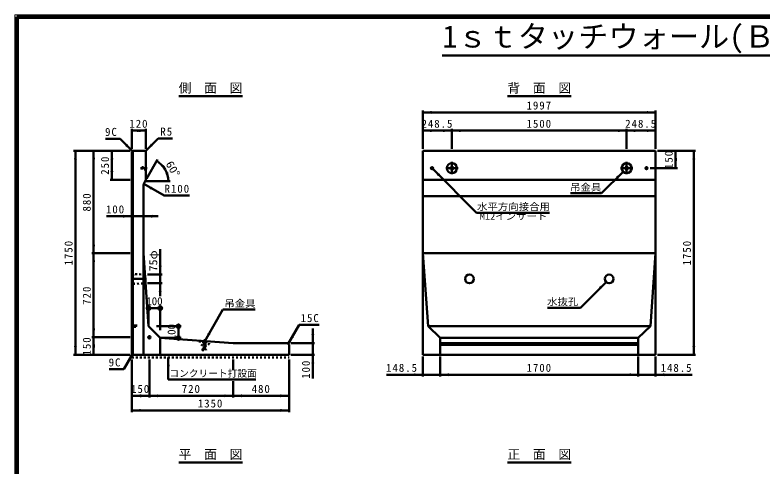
# Model space of a CAD drawing. Units: millimetres, scale not verified. Extents: x 100 to 4105, y 100 to 2870.
# Drawn here: x 100 to 2152, y 1632 to 2870 of the extents above; entities that cross this region are included whole.
import ezdxf
from ezdxf.enums import TextEntityAlignment as Align

# ---------------------------------------------------------------- set-up
doc = ezdxf.new("R2010")
doc.units = ezdxf.units.MM
doc.header["$LTSCALE"] = 5
doc.linetypes.add('USER2', pattern=[13.4, 10, -1.2, 1, -1.2])
doc.linetypes.add('USER3', pattern=[2.2, 1, -1.2])
doc.layers.add('V-nasSTD', color=7, linetype='Continuous', lineweight=50)
doc.styles.add('ＭＳ ゴシック', font='')
doc.styles.get('ＭＳ ゴシック').set_extended_font_data('MS Gothic')

msp = doc.modelspace()

# ---------------------------------------------------------------- hatches: boundary and pattern name
at = {"layer": 'V-nasSTD'}
for points in [[(1244.661, 2602.466), (1244.661, 2598.466), (1220.661, 2602.466), (1244.661, 2606.466)], [(1835.701, 2602.466), (1835.701, 2606.466), (1859.701, 2602.466), (1835.701, 2598.466)], [(445.221, 2552.466), (445.221, 2548.466), (421.221, 2552.466), (445.221, 2556.466)], [(435.621, 2552.466), (435.621, 2556.466), (459.621, 2552.466), (435.621, 2548.466)], [(1244.661, 2552.466), (1244.661, 2548.466), (1220.661, 2552.466), (1244.661, 2556.466)], [(1276.181, 2552.466), (1276.181, 2556.466), (1300.181, 2552.466), (1276.181, 2548.466)], [(1324.181, 2552.466), (1324.181, 2548.466), (1300.181, 2552.466), (1324.181, 2556.466)], [(1756.181, 2552.466), (1756.181, 2556.466), (1780.181, 2552.466), (1756.181, 2548.466)], [(1804.181, 2552.466), (1804.181, 2548.466), (1780.181, 2552.466), (1804.181, 2556.466)], [(1835.701, 2552.466), (1835.701, 2556.466), (1859.701, 2552.466), (1835.701, 2548.466)], [(405.691, 2512.997), (408.519, 2515.825), (422.661, 2496.026), (402.862, 2510.168)], [(476.184, 2513.903), (479.013, 2511.075), (459.214, 2496.932), (473.356, 2516.731)], [(266.221, 2473.466), (262.221, 2473.466), (266.221, 2497.466), (270.221, 2473.466)], [(316.221, 2473.466), (312.221, 2473.466), (316.221, 2497.466), (320.221, 2473.466)], [(366.221, 2473.466), (362.221, 2473.466), (366.221, 2497.466), (370.221, 2473.466)], [(1914.701, 2473.466), (1910.701, 2473.466), (1914.701, 2497.466), (1918.701, 2473.466)], [(1964.701, 2473.466), (1960.701, 2473.466), (1964.701, 2497.466), (1968.701, 2473.466)], [(507.585, 2453.66), (510.196, 2456.69), (489.508, 2469.232), (504.975, 2450.629)], [(1914.701, 2473.466), (1918.701, 2473.466), (1914.701, 2449.466), (1910.701, 2473.466)], [(1264.741, 2430.346), (1267.57, 2433.174), (1247.771, 2447.316), (1261.913, 2427.517)], [(366.221, 2441.466), (370.221, 2441.466), (366.221, 2417.466), (362.221, 2441.466)], [(513.131, 2436.502), (517.061, 2437.248), (520.991, 2437.994), (521.508, 2413.807)], [(1753.481, 2422.766), (1750.652, 2425.594), (1770.451, 2439.736), (1756.309, 2419.937)], [(475.096, 2394.089), (473.096, 2390.625), (454.311, 2406.089), (477.096, 2397.553)], [(397.221, 2317.466), (397.221, 2321.466), (421.221, 2317.466), (397.221, 2313.466)], [(477.221, 2317.466), (477.221, 2313.466), (453.221, 2317.466), (477.221, 2321.466)], [(316.221, 2239.866), (320.221, 2239.866), (316.221, 2215.866), (312.221, 2239.866)], [(316.221, 2191.866), (312.221, 2191.866), (316.221, 2215.866), (320.221, 2191.866)], [(498.943, 2181.466), (494.943, 2181.466), (498.943, 2157.466), (502.943, 2181.466)], [(1706.725, 2120.01), (1703.897, 2122.839), (1723.696, 2136.981), (1709.554, 2117.182)], [(498.943, 2109.466), (502.943, 2109.466), (498.943, 2133.466), (494.943, 2109.466)], [(316.221, 2009.466), (320.221, 2009.466), (316.221, 1985.466), (312.221, 2009.466)], [(633.443, 1995.68), (636.907, 1993.68), (621.443, 1974.895), (629.979, 1997.68)], [(918.221, 1993.466), (914.221, 1993.466), (918.221, 1969.466), (922.221, 1993.466)], [(316.221, 1961.466), (312.221, 1961.466), (316.221, 1985.466), (320.221, 1961.466)], [(862.821, 1987.851), (866.285, 1985.851), (850.821, 1967.066), (859.357, 1989.851)], [(266.221, 1961.466), (270.221, 1961.466), (266.221, 1937.466), (262.221, 1961.466)], [(316.221, 1961.466), (320.221, 1961.466), (316.221, 1937.466), (312.221, 1961.466)], [(1964.701, 1961.466), (1968.701, 1961.466), (1964.701, 1937.466), (1960.701, 1961.466)], [(410.661, 1918.121), (407.197, 1920.121), (422.661, 1938.906), (414.125, 1916.121)], [(521.221, 1905.626), (517.221, 1905.626), (521.221, 1929.626), (525.221, 1905.626)], [(918.221, 1913.466), (914.221, 1913.466), (918.221, 1937.466), (922.221, 1913.466)], [(1196.661, 1882.466), (1196.661, 1886.466), (1220.661, 1882.466), (1196.661, 1878.466)], [(1292.181, 1882.466), (1292.181, 1878.466), (1268.181, 1882.466), (1292.181, 1886.466)], [(1788.181, 1882.466), (1788.181, 1886.466), (1812.181, 1882.466), (1788.181, 1878.466)], [(1883.701, 1882.466), (1883.701, 1878.466), (1859.701, 1882.466), (1883.701, 1886.466)], [(445.221, 1824.626), (445.221, 1820.626), (421.221, 1824.626), (445.221, 1828.626)], [(445.221, 1824.626), (445.221, 1828.626), (469.221, 1824.626), (445.221, 1820.626)], [(493.221, 1824.626), (493.221, 1820.626), (469.221, 1824.626), (493.221, 1828.626)], [(675.621, 1824.626), (675.621, 1828.626), (699.621, 1824.626), (675.621, 1820.626)], [(723.621, 1824.626), (723.621, 1820.626), (699.621, 1824.626), (723.621, 1828.626)], [(829.221, 1824.626), (829.221, 1828.626), (853.221, 1824.626), (829.221, 1820.626)], [(445.221, 1784.626), (445.221, 1780.626), (421.221, 1784.626), (445.221, 1788.626)], [(829.221, 1784.626), (829.221, 1788.626), (853.221, 1784.626), (829.221, 1780.626)]]:
    msp.add_hatch(color=256, dxfattribs=at).paths.add_polyline_path(points)

# ---------------------------------------------------------------- linework, layer by layer
at = {"layer": 'V-nasSTD', "lineweight": 100}
for p, q in [((105, 2865), (105, 105)), ((4100, 2865), (105, 2865))]:
    msp.add_line(p, q, dxfattribs=at)
at = {"layer": 'V-nasSTD'}
for p, q in [((1273.06, 2758.465), (2931.94, 2758.465)), ((549.721, 2647.466), (724.721, 2647.466)), ((1452.681, 2647.466), (1627.681, 2647.466)), ((1220.661, 2607.466), (1220.661, 2502.466)), ((1859.701, 2607.466), (1859.701, 2502.466)), ((1220.661, 2602.466), (1859.701, 2602.466)), ((421.221, 2557.466), (421.221, 2502.466)), ((459.621, 2552.466), (421.221, 2552.466)), ((459.621, 2557.466), (459.621, 2502.466)), ((1220.661, 2552.466), (1300.181, 2552.466)), ((1300.181, 2557.466), (1300.181, 2502.466)), ((1300.181, 2552.466), (1780.181, 2552.466)), ((1780.181, 2557.466), (1780.181, 2502.466)), ((1780.181, 2552.466), (1859.701, 2552.466)), ((388.72, 2529.967), (348.72, 2529.967)), ((422.661, 2496.026), (388.72, 2529.967)), ((459.214, 2496.932), (493.155, 2530.874)), ((493.155, 2530.874), (533.155, 2530.874)), ((416.221, 2497.466), (261.221, 2497.466)), ((266.221, 2497.466), (266.221, 1937.466)), ((316.221, 2497.466), (316.221, 2215.866)), ((366.221, 2497.466), (366.221, 2417.466)), ((424.101, 2497.466), (421.221, 2494.586)), ((421.221, 2494.586), (421.221, 1940.346)), ((424.101, 2497.466), (424.101, 1937.466)), ((458.021, 2497.466), (424.101, 2497.466)), ((459.621, 2495.866), (459.621, 2417.466)), ((1220.661, 2497.466), (1220.661, 1937.466)), ((1859.701, 2497.466), (1220.661, 2497.466)), ((1859.701, 1937.466), (1859.701, 2497.466)), ((1969.701, 2497.466), (1864.701, 2497.466)), ((1914.701, 2497.466), (1914.701, 2449.466)), ((1964.701, 2497.466), (1964.701, 1937.466)), ((492.008, 2473.562), (461.221, 2420.237)), ((1247.771, 2447.316), (1367.979, 2327.108)), ((1919.701, 2449.466), (1844.701, 2449.466)), ((1770.451, 2439.736), (1711.108, 2380.393)), ((416.221, 2417.466), (361.221, 2417.466)), ((454.311, 2406.089), (509.737, 2374.089)), ((459.621, 2417.466), (457.508, 2413.807)), ((460.708, 2413.807), (526.508, 2413.807)), ((1859.701, 2417.466), (1220.661, 2417.466)), ((453.221, 2397.807), (453.221, 1937.466)), ((509.737, 2374.089), (579.737, 2374.089)), ((1859.701, 2372.604), (1220.661, 2372.604)), ((1711.108, 2380.393), (1626.108, 2380.393)), ((1367.979, 2327.108), (1567.979, 2327.108)), ((421.221, 2317.466), (351.221, 2317.466)), ((453.221, 2317.466), (421.221, 2317.466)), ((493.221, 2317.466), (453.221, 2317.466)), ((498.943, 2227.466), (498.943, 2157.466)), ((416.221, 2215.866), (311.221, 2215.866)), ((316.221, 2215.866), (316.221, 1985.466)), ((453.221, 2215.866), (467.143, 2015.388)), ((1220.661, 2215.866), (1235.068, 2015.388)), ((1859.701, 2215.866), (1220.661, 2215.866)), ((1859.701, 2215.866), (1845.295, 2015.388)), ((503.943, 2157.466), (463.943, 2157.466)), ((498.943, 2157.466), (498.943, 2133.466)), ((1652.985, 2066.27), (1723.696, 2136.981)), ((503.943, 2133.466), (463.943, 2133.466)), ((498.943, 2133.466), (498.943, 2098.466)), ((460.143, 2065.388), (506.143, 2065.388)), ((467.143, 2015.388), (467.143, 2072.388)), ((499.143, 2004.988), (499.143, 2072.388)), ((621.443, 1974.895), (671.443, 2061.498)), ((671.443, 2061.498), (759.443, 2061.498)), ((1562.985, 2066.27), (1652.985, 2066.27)), ((467.143, 2015.388), (499.143, 1983.388)), ((488.743, 2015.388), (556.143, 2015.388)), ((549.143, 2022.388), (549.143, 1976.388)), ((850.821, 1967.066), (880.821, 2019.028)), ((880.821, 2019.028), (935.821, 2019.028)), ((1235.068, 2015.388), (1845.295, 2015.388)), ((1235.068, 2015.388), (1268.181, 1983.388)), ((1845.295, 2015.388), (1812.181, 1983.388)), ((918.221, 1969.466), (918.221, 2009.466)), ((416.221, 1985.466), (311.221, 1985.466)), ((316.221, 1985.466), (316.221, 1937.466)), ((499.143, 1983.388), (556.143, 1983.388)), ((499.143, 1937.466), (499.143, 1983.388)), ((499.143, 1983.388), (699.621, 1969.466)), ((1268.181, 1937.466), (1268.181, 1983.388)), ((1268.181, 1983.388), (1812.181, 1983.388)), ((1812.181, 1937.466), (1812.181, 1983.388)), ((699.621, 1969.466), (848.421, 1969.466)), ((848.421, 1969.466), (853.221, 1964.666)), ((853.221, 1937.466), (853.221, 1964.666)), ((923.221, 1969.466), (858.221, 1969.466)), ((918.221, 1937.466), (918.221, 1969.466)), ((1268.181, 1969.466), (1812.181, 1969.466)), ((1268.181, 1964.666), (1812.181, 1964.666)), ((416.221, 1937.466), (261.221, 1937.466)), ((422.661, 1938.906), (398.661, 1897.337)), ((421.221, 1940.346), (424.101, 1937.466)), ((424.101, 1937.466), (853.221, 1937.466)), ((521.221, 1869.626), (521.221, 1929.626)), ((923.221, 1937.466), (858.221, 1937.466)), ((918.221, 1937.466), (918.221, 1872.466)), ((1220.661, 1937.466), (1859.701, 1937.466)), ((1220.661, 1932.466), (1220.661, 1877.466)), ((1268.181, 1932.466), (1268.181, 1877.466)), ((1812.181, 1932.466), (1812.181, 1877.466)), ((1859.701, 1932.466), (1859.701, 1877.466)), ((1969.701, 1937.466), (1864.701, 1937.466)), ((421.221, 1779.626), (421.221, 1924.626)), ((469.221, 1819.626), (469.221, 1924.626)), ((699.621, 1896.626), (699.621, 1924.626)), ((853.221, 1779.626), (853.221, 1924.626)), ((398.661, 1897.337), (358.661, 1897.337)), ((521.221, 1869.626), (761.221, 1869.626)), ((1220.661, 1882.466), (1120.661, 1882.466)), ((1268.181, 1882.466), (1220.661, 1882.466)), ((1268.181, 1882.466), (1812.181, 1882.466)), ((1812.181, 1882.466), (1859.701, 1882.466)), ((1859.701, 1882.466), (1959.701, 1882.466)), ((699.621, 1819.626), (699.621, 1864.626)), ((469.221, 1824.626), (421.221, 1824.626)), ((699.621, 1824.626), (469.221, 1824.626)), ((853.221, 1824.626), (699.621, 1824.626)), ((853.221, 1784.626), (421.221, 1784.626)), ((549.721, 1641.866), (724.721, 1641.866)), ((1452.681, 1641.866), (1627.681, 1641.866))]:
    msp.add_line(p, q, dxfattribs=at)
at = {"layer": 'V-nasSTD', "linetype": 'USER2'}
for p, q in [((1300.181, 2466.906), (1300.181, 2432.986)), ((1780.181, 2466.906), (1780.181, 2432.986)), ((445.221, 2449.466), (462.821, 2449.466)), ((1240.821, 2449.466), (1250.421, 2449.466)), ((1245.621, 2444.666), (1245.621, 2454.266)), ((1283.221, 2449.466), (1317.141, 2449.466)), ((1763.221, 2449.466), (1797.141, 2449.466)), ((1829.941, 2449.466), (1839.541, 2449.466)), ((1834.741, 2444.666), (1834.741, 2454.266)), ((461.221, 2145.466), (418.021, 2145.466)), ((435.621, 2017.466), (418.021, 2017.466)), ((621.789, 1979.883), (620.057, 1954.943))]:
    msp.add_line(p, q, dxfattribs=at)
at = {"layer": 'V-nasSTD', "linetype": 'USER3'}
for p, q in [((448.421, 2446.266), (448.421, 2452.666)), ((448.421, 2452.666), (459.621, 2452.666)), ((459.621, 2446.266), (448.421, 2446.266)), ((424.421, 2159.066), (421.221, 2161.946)), ((457.277, 2157.466), (424.421, 2159.066)), ((424.421, 2131.866), (424.421, 2159.066)), ((424.421, 2131.866), (421.221, 2128.986)), ((424.421, 2131.866), (458.943, 2133.466)), ((421.221, 2020.666), (432.421, 2020.666)), ((432.421, 2014.266), (421.221, 2014.266)), ((432.421, 2014.266), (432.421, 2020.666)), ((617.231, 1971.98), (617.076, 1969.745)), ((617.231, 1971.98), (625.211, 1971.426)), ((625.211, 1971.426), (625.056, 1969.191)), ((614.194, 1951.341), (614.127, 1950.383)), ((614.127, 1950.383), (625.3, 1949.607)), ((614.194, 1951.341), (617.656, 1952.704)), ((614.194, 1951.341), (625.367, 1950.565)), ((617.076, 1969.745), (618.765, 1968.666)), ((617.076, 1969.745), (625.056, 1969.191)), ((618.765, 1968.666), (617.656, 1952.704)), ((617.656, 1952.704), (622.126, 1952.394)), ((618.765, 1968.666), (623.234, 1968.355)), ((623.234, 1968.355), (622.126, 1952.394)), ((622.126, 1952.394), (625.367, 1950.565)), ((623.234, 1968.355), (625.056, 1969.191)), ((625.367, 1950.565), (625.3, 1949.607)), ((421.221, 1929.626), (853.221, 1929.626))]:
    msp.add_line(p, q, dxfattribs=at)
at = {"layer": 'V-nasSTD', "lineweight": 13}
msp.add_lwpolyline([(100, 100), (100, 2870), (4105, 2870), (4105, 100)], close=True, dxfattribs=at)
at = {"layer": 'V-nasSTD'}
for centre, radius in [((1300.181, 2449.466), 13.76), ((1780.181, 2449.466), 13.76), ((1245.621, 2449.466), 3.04), ((1245.621, 2449.466), 1.92), ((1245.621, 2449.466), 1.6), ((1300.181, 2449.466), 4), ((1780.181, 2449.466), 4), ((1834.741, 2449.466), 3.04), ((1834.741, 2449.466), 1.92), ((1834.741, 2449.466), 1.6), ((1348.181, 2145.466), 12), ((1732.181, 2145.466), 12), ((467.143, 2065.388), 5), ((499.143, 2065.388), 5), ((549.143, 2015.388), 5), ((469.221, 1985.466), 3.2), ((549.143, 1983.388), 5)]:
    msp.add_circle(centre, radius, dxfattribs=at)
for centre, radius, start, end in [((458.021, 2495.866), 1.6, 0, 90), ((457.508, 2413.807), 64, 0, 60), ((485.221, 2397.807), 32, 150, 180)]:
    msp.add_arc(centre, radius, start, end, dxfattribs=at)
at = {"layer": 'V-nasSTD', "linetype": 'USER3'}
msp.add_arc((621.443, 1974.895), 13.76, 176.0275, 356.0275, dxfattribs=at)

# ---------------------------------------------------------------- texts
at = {"layer": 'V-nasSTD', "style": 'ＭＳ ゴシック'}
for s, height, p in [('1ｓｔタッチウォール(Ｂ型 T=120)  Ｈ=1750', 60.81, (2102.5, 2841.409)), ('側\u3000面\u3000図', 25.66, (637.221, 2682.466)), ('背\u3000面\u3000図', 25.66, (1540.181, 2682.466)), ('100', 21.99, (483.143, 2095.388)), ('コンクリート打設面', 19.06, (644.249, 1895.626)), ('平\u3000面\u3000図', 25.66, (637.221, 1676.866)), ('正\u3000面\u3000図', 25.66, (1540.181, 1676.866))]:
    msp.add_text(s, height=height, dxfattribs=at).set_placement(p, align=Align.TOP_CENTER)
at = {"layer": 'V-nasSTD', "style": 'ＭＳ ゴシック', "width": 1.1}
for s, rotation, p in [('60°', 300, (543.565, 2452.752)), ('75φ', 90, (468.943, 2194.966))]:
    msp.add_text(s, height=21.99, rotation=rotation, dxfattribs=at).set_placement(p, align=Align.TOP_CENTER)
for s, p in [('吊金具', (1667.608, 2406.393)), ('水平方向接合用', (1469.479, 2353.108)), ('M12インサート', (1469.479, 2327.108)), ('水抜孔', (1604.485, 2092.27)), ('吊金具', (717.943, 2087.498))]:
    msp.add_text(s, height=19.06, dxfattribs=at).set_placement(p, align=Align.TOP_CENTER)
at = {"layer": 'V-nasSTD', "style": 'ＭＳ ゴシック'}
msp.add_text('100', height=21.99, rotation=90, dxfattribs=at).set_placement((519.143, 1999.388), align=Align.TOP_CENTER)
at = {"layer": 'V-nasSTD', "char_height": 21.99, "attachment_point": 2, "style": 'ＭＳ ゴシック'}
for s, insert in [('\\T1.17;1997', (1540.181, 2632.466)), ('\\T1.17;120', (440.421, 2582.466)), ('\\T1.17;248.5', (1260.421, 2582.466)), ('\\T1.17;1500', (1540.181, 2582.466)), ('\\T1.17;248.5', (1819.941, 2582.466)), ('\\T1.17;9C', (364.97, 2559.967)), ('\\T1.17;R5', (516.905, 2560.874)), ('\\T1.17;R100', (545.987, 2404.089)), ('\\T1.17;100', (376.221, 2347.466)), ('\\T1.17;15C', (910.821, 2049.028)), ('\\T1.17;9C', (374.911, 1927.337)), ('\\T1.17;148.5', (1163.161, 1912.466)), ('\\T1.17;1700', (1540.181, 1912.466)), ('\\T1.17;148.5', (1917.201, 1912.466)), ('\\T1.17;150', (445.221, 1854.626)), ('\\T1.17;720', (584.421, 1854.626)), ('\\T1.17;480', (776.421, 1854.626)), ('\\T1.17;1350', (637.221, 1814.626))]:
    msp.add_mtext(s, dxfattribs=dict(at, insert=insert))
at = {"layer": 'V-nasSTD', "char_height": 21.99, "attachment_point": 2, "rotation": 90, "style": 'ＭＳ ゴシック'}
for s, insert in [('\\T1.17;150', (1884.701, 2473.466)), ('\\T1.17;250', (336.221, 2457.466)), ('\\T1.17;880', (286.221, 2356.666)), ('\\T1.17;1750', (236.221, 2217.466)), ('\\T1.17;1750', (1934.701, 2217.466)), ('\\T1.17;720', (286.221, 2100.666)), ('\\T1.17;150', (286.221, 1961.466)), ('\\T1.17;100', (888.221, 1897.466))]:
    msp.add_mtext(s, dxfattribs=dict(at, insert=insert))

doc.saveas('drawing.dxf')
